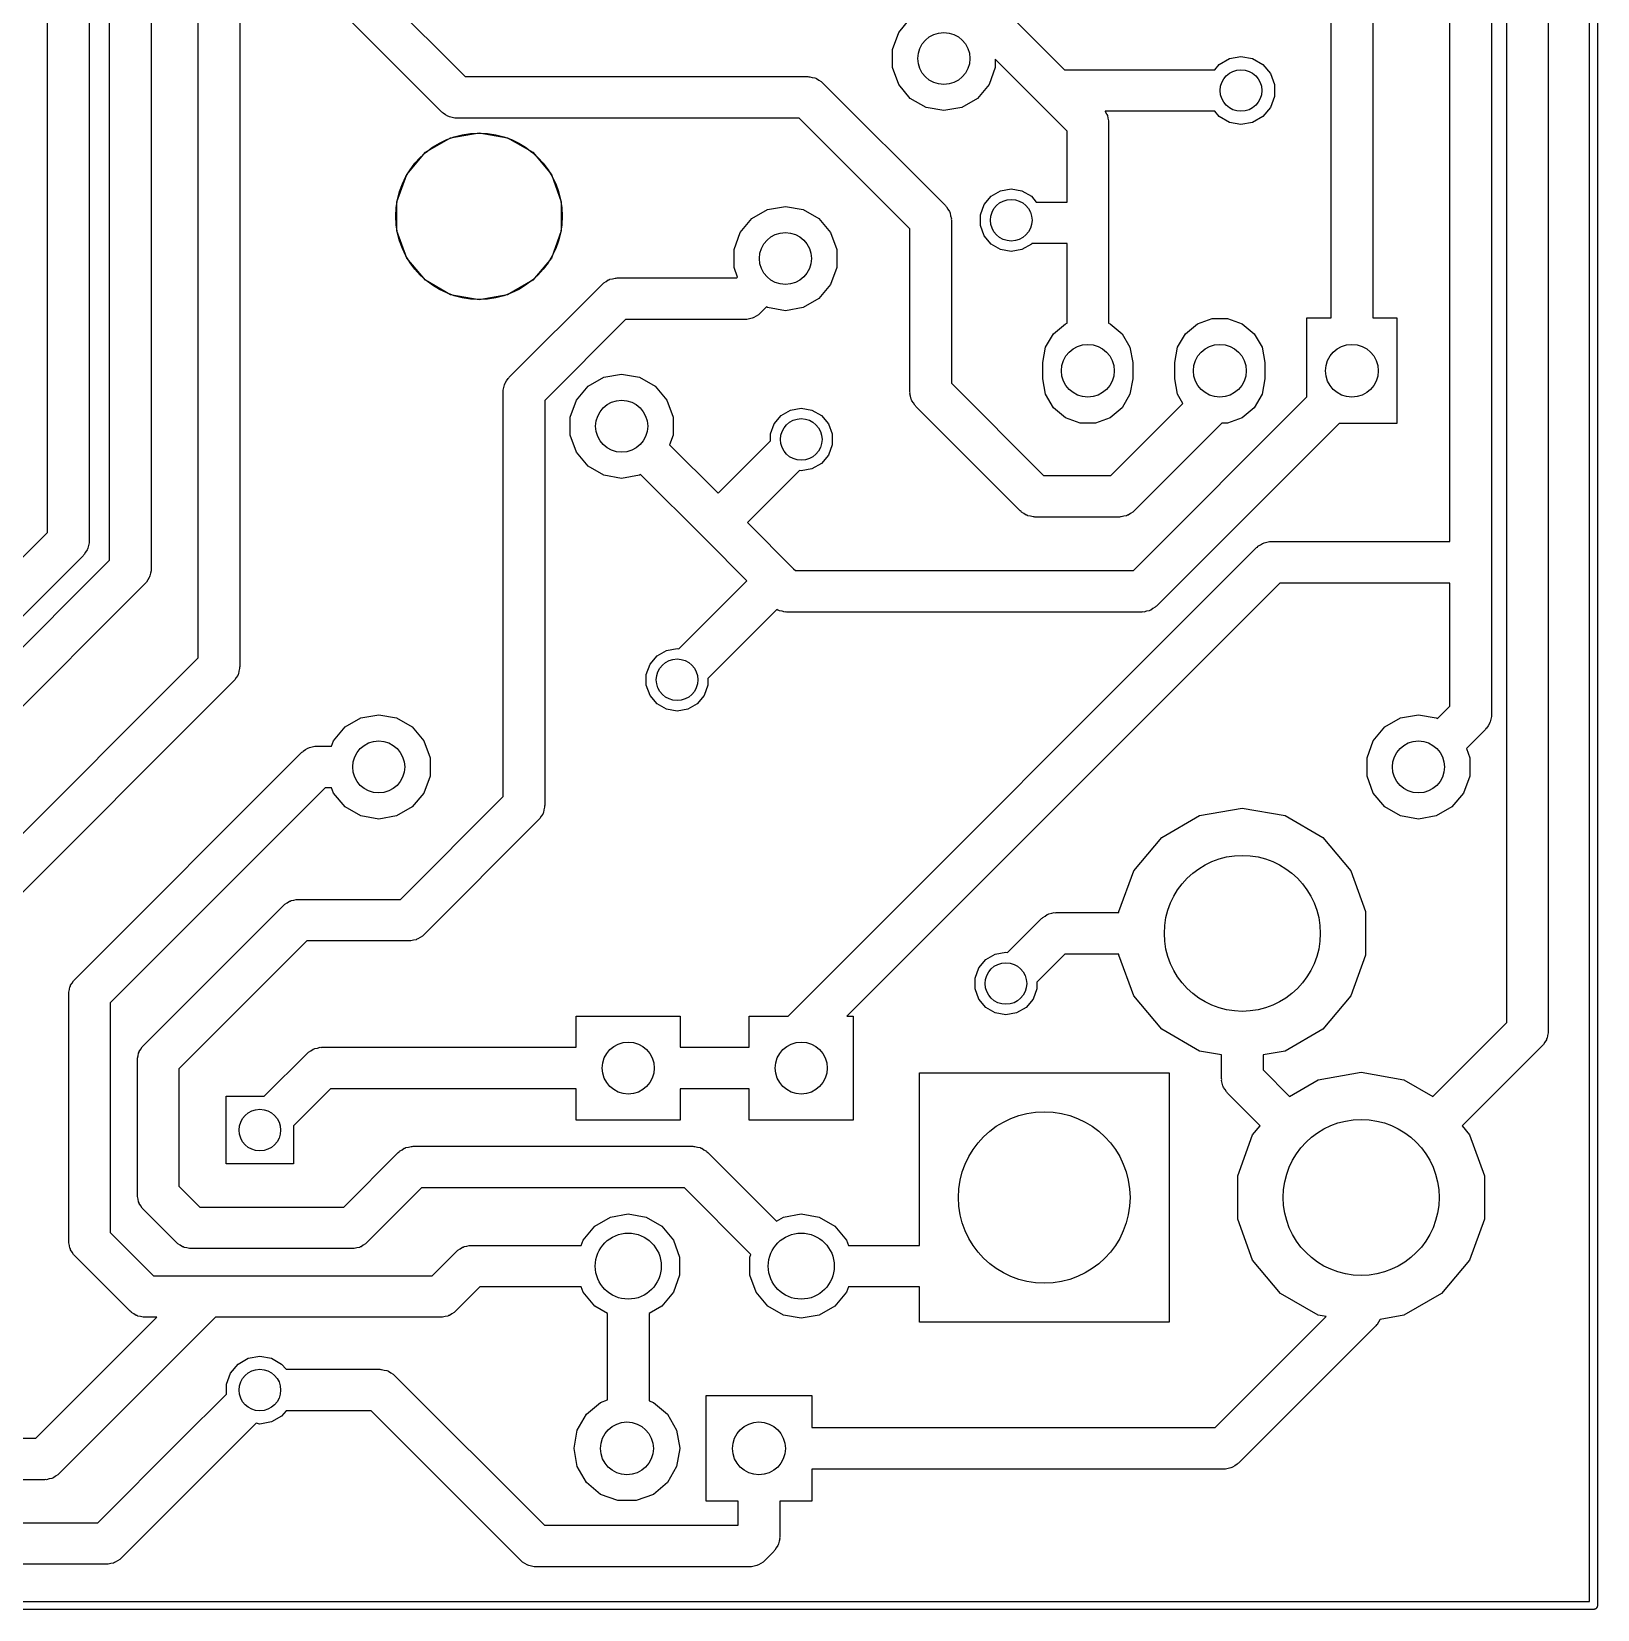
# Model space of a CAD drawing. Extents: x 39.6 to 114.5, y -93.8 to -28.4.
# Drawn here: x 84.38 to 114.5, y -93.8 to -63.45 of the extents above; entities that cross this region are included whole.
import ezdxf

# ---------------------------------------------------------------- set-up
doc = ezdxf.new("R2010")
doc.units = 0
doc.header["$MEASUREMENT"] = 0
doc.layers.add('BLACK', color=7, linetype='CONTINUOUS')

msp = doc.modelspace()

# ---------------------------------------------------------------- linework, layer by layer
at = {"layer": 'Black'}
for p, q in [((114.352, -93.651), (114.352, -28.523)), ((114.502, -28.448), (114.502, -93.726)), ((113.557, -32.7406), (113.557, -82.677)), ((112.757, -82.5113), (112.757, -32.9063)), ((111.665, -73.26), (111.665, -40.9073)), ((112.465, -40.7416), (112.465, -73.66)), ((84.69, -73.0879), (84.69, -42.2402)), ((85.49, -42.4059), (85.49, -73.2536)), ((85.8838, -73.6213), (85.8838, -42.7482)), ((86.6838, -42.9139), (86.6838, -73.787)), ((87.5856, -75.5009), (87.5856, -45.6184)), ((88.3856, -45.7841), (88.3856, -75.6666)), ((109.379, -68.961), (109.379, -61.4813)), ((110.179, -61.3156), (110.179, -68.961)), ((90.189, -61.7849), (92.7233, -64.3192)), ((102.213, -62.1504), (104.25, -64.187)), ((92.2748, -65.002), (89.5062, -62.2334)), ((101.061, -63.4695), (101.285, -63.2026)), ((100.942, -63.797), (101.061, -63.4695)), ((100.942, -64.1454), (100.942, -63.797)), ((103.801, -64.8698), (102.918, -63.987)), ((102.918, -63.987), (102.918, -64.1454)), ((107.226, -64.0872), (107.422, -63.9739)), ((107.422, -63.9739), (107.645, -63.9345)), ((107.645, -63.9345), (107.868, -63.9739)), ((107.868, -63.9739), (108.065, -64.0872)), ((92.7233, -64.3192), (99.314, -64.3192)), ((99.314, -64.3192), (99.3313, -64.3223)), ((99.3313, -64.3223), (99.3489, -64.3207)), ((99.3489, -64.3207), (99.3993, -64.3342)), ((99.3993, -64.3342), (99.4508, -64.3433)), ((101.061, -64.4729), (100.942, -64.1454)), ((102.918, -64.1454), (102.799, -64.4729)), ((104.25, -64.187), (105.435, -64.187)), ((105.435, -64.187), (107.142, -64.187)), ((107.142, -64.187), (107.226, -64.0872)), ((108.065, -64.0872), (108.21, -64.2608)), ((108.21, -64.2608), (108.288, -64.4737)), ((99.4508, -64.3433), (99.466, -64.3521)), ((99.466, -64.3521), (99.483, -64.3567)), ((99.483, -64.3567), (99.5259, -64.3867)), ((99.5259, -64.3867), (99.5711, -64.4128)), ((99.5711, -64.4128), (99.5824, -64.4263)), ((99.5824, -64.4263), (99.5968, -64.4364)), ((99.5968, -64.4364), (101.959, -66.7986)), ((101.285, -64.7398), (101.061, -64.4729)), ((102.799, -64.4729), (102.575, -64.7398)), ((108.288, -64.4737), (108.288, -64.7003)), ((101.587, -64.914), (101.285, -64.7398)), ((101.93, -64.9745), (101.587, -64.914)), ((102.273, -64.914), (101.93, -64.9745)), ((102.575, -64.7398), (102.273, -64.914)), ((104.299, -65.3675), (103.801, -64.8698)), ((108.21, -64.9132), (108.065, -65.0868)), ((108.288, -64.7003), (108.21, -64.9132)), ((92.2892, -65.0121), (92.2748, -65.002)), ((92.3005, -65.0256), (92.2892, -65.0121)), ((92.3457, -65.0517), (92.3005, -65.0256)), ((92.3886, -65.0817), (92.3457, -65.0517)), ((92.4056, -65.0863), (92.3886, -65.0817)), ((92.4208, -65.0951), (92.4056, -65.0863)), ((92.4723, -65.1042), (92.4208, -65.0951)), ((92.5227, -65.1177), (92.4723, -65.1042)), ((92.5403, -65.1161), (92.5227, -65.1177)), ((92.5576, -65.1192), (92.5403, -65.1161)), ((99.1483, -65.1192), (92.5576, -65.1192)), ((101.276, -67.2471), (99.1483, -65.1192)), ((105.435, -64.987), (105.03, -64.987)), ((105.03, -64.987), (105.031, -64.9899)), ((105.031, -64.9899), (105.061, -65.0328)), ((105.061, -65.0328), (105.066, -65.0498)), ((105.066, -65.0498), (105.075, -65.065)), ((105.075, -65.065), (105.084, -65.1165)), ((105.084, -65.1165), (105.097, -65.1669)), ((105.097, -65.1669), (105.096, -65.1845)), ((105.096, -65.1845), (105.099, -65.2018)), ((105.099, -65.2018), (105.099, -67.1322)), ((107.142, -64.987), (105.435, -64.987)), ((107.226, -65.0868), (107.142, -64.987)), ((107.422, -65.2001), (107.226, -65.0868)), ((107.645, -65.2395), (107.422, -65.2001)), ((107.868, -65.2001), (107.645, -65.2395)), ((108.065, -65.0868), (107.868, -65.2001)), ((91.957, -65.7748), (92.4401, -65.4959)), ((92.4401, -65.4959), (92.9894, -65.3991)), ((92.9894, -65.3991), (93.5387, -65.4959)), ((93.5387, -65.4959), (94.0218, -65.7748)), ((104.299, -66.7322), (104.299, -65.3675)), ((91.5985, -66.2021), (91.957, -65.7748)), ((94.0218, -65.7748), (94.3803, -66.2021)), ((91.4077, -66.7263), (91.5985, -66.2021)), ((94.3803, -66.2021), (94.5711, -66.7263)), ((91.4077, -67.2841), (91.4077, -66.7263)), ((94.5711, -66.7263), (94.5711, -67.2841)), ((102.704, -66.7803), (102.838, -66.62)), ((102.838, -66.62), (103.02, -66.5154)), ((103.02, -66.5154), (103.226, -66.4791)), ((103.226, -66.4791), (103.432, -66.5154)), ((103.432, -66.5154), (103.613, -66.62)), ((103.613, -66.62), (103.707, -66.7322)), ((103.707, -66.7322), (104.299, -66.7322)), ((98.0133, -67.3163), (98.2373, -67.0494)), ((98.2373, -67.0494), (98.539, -66.8752)), ((98.539, -66.8752), (98.8822, -66.8147)), ((98.8822, -66.8147), (99.2254, -66.8752)), ((99.2254, -66.8752), (99.5271, -67.0494)), ((99.5271, -67.0494), (99.7511, -67.3163)), ((101.959, -66.7986), (101.969, -66.813)), ((101.969, -66.813), (101.983, -66.8243)), ((101.983, -66.8243), (102.009, -66.8695)), ((102.009, -66.8695), (102.039, -66.9124)), ((102.039, -66.9124), (102.043, -66.9294)), ((102.043, -66.9294), (102.052, -66.9446)), ((102.052, -66.9446), (102.061, -66.9961)), ((102.061, -66.9961), (102.075, -67.0465)), ((102.075, -67.0465), (102.073, -67.0641)), ((102.073, -67.0641), (102.076, -67.0814)), ((102.632, -66.9768), (102.704, -66.7803)), ((102.632, -67.186), (102.632, -66.9768)), ((91.5985, -67.8083), (91.4077, -67.2841)), ((94.5711, -67.2841), (94.3803, -67.8083)), ((97.8941, -67.6438), (98.0133, -67.3163)), ((99.7511, -67.3163), (99.8703, -67.6438)), ((101.276, -70.3834), (101.276, -67.2471)), ((102.076, -67.0814), (102.076, -70.2177)), ((102.704, -67.3825), (102.632, -67.186)), ((105.099, -67.1322), (105.099, -69.0612)), ((97.8941, -67.9922), (97.8941, -67.6438)), ((99.8703, -67.6438), (99.8703, -67.9922)), ((102.838, -67.5428), (102.704, -67.3825)), ((103.02, -67.6474), (102.838, -67.5428)), ((103.226, -67.6837), (103.02, -67.6474)), ((103.432, -67.6474), (103.226, -67.6837)), ((103.613, -67.5428), (103.432, -67.6474)), ((103.622, -67.5322), (103.613, -67.5428)), ((104.299, -67.5322), (103.622, -67.5322)), ((104.299, -69.0612), (104.299, -67.5322)), ((91.957, -68.2356), (91.5985, -67.8083)), ((94.3803, -67.8083), (94.0218, -68.2356)), ((92.4401, -68.5145), (91.957, -68.2356)), ((94.0218, -68.2356), (93.5387, -68.5145)), ((95.3866, -68.2863), (95.4318, -68.2602)), ((95.4318, -68.2602), (95.4747, -68.2302)), ((95.4747, -68.2302), (95.4917, -68.2256)), ((95.4917, -68.2256), (95.5069, -68.2168)), ((95.5069, -68.2168), (95.5584, -68.2077)), ((95.5584, -68.2077), (95.6088, -68.1942)), ((95.6088, -68.1942), (95.6264, -68.1958)), ((95.6264, -68.1958), (95.6437, -68.1927)), ((95.6437, -68.1927), (97.9418, -68.1927)), ((97.9604, -68.1742), (97.8941, -67.9922)), ((97.9418, -68.1927), (97.9604, -68.1742)), ((99.8703, -67.9922), (99.7511, -68.3197)), ((92.9894, -68.6113), (92.4401, -68.5145)), ((93.5387, -68.5145), (92.9894, -68.6113)), ((93.5702, -70.1006), (95.3609, -68.3099)), ((95.3609, -68.3099), (95.3753, -68.2998)), ((95.3753, -68.2998), (95.3866, -68.2863)), ((99.7511, -68.3197), (99.5271, -68.5866)), ((98.3759, -68.8856), (98.3646, -68.8991)), ((98.3903, -68.8755), (98.3759, -68.8856)), ((98.5175, -68.7484), (98.3903, -68.8755)), ((98.539, -68.7608), (98.5175, -68.7484)), ((98.8822, -68.8213), (98.539, -68.7608)), ((99.2254, -68.7608), (98.8822, -68.8213)), ((99.5271, -68.5866), (99.2254, -68.7608)), ((95.8094, -68.9927), (94.253, -70.5491)), ((98.1075, -68.9927), (95.8094, -68.9927)), ((98.1248, -68.9896), (98.1075, -68.9927)), ((98.1424, -68.9912), (98.1248, -68.9896)), ((98.1928, -68.9777), (98.1424, -68.9912)), ((98.2443, -68.9686), (98.1928, -68.9777)), ((98.2595, -68.9598), (98.2443, -68.9686)), ((98.2765, -68.9552), (98.2595, -68.9598)), ((98.3194, -68.9252), (98.2765, -68.9552)), ((98.3646, -68.8991), (98.3194, -68.9252)), ((104.037, -69.2656), (104.267, -69.0728)), ((104.267, -69.0728), (104.299, -69.0612)), ((105.099, -69.0612), (105.131, -69.0728)), ((105.131, -69.0728), (105.36, -69.2656)), ((106.577, -69.2656), (106.807, -69.0728)), ((106.807, -69.0728), (107.089, -68.9702)), ((107.089, -68.9702), (107.389, -68.9702)), ((107.389, -68.9702), (107.671, -69.0728)), ((107.671, -69.0728), (107.9, -69.2656)), ((108.915, -70.4781), (108.915, -68.961)), ((108.915, -68.961), (109.379, -68.961)), ((110.179, -68.961), (110.642, -68.961)), ((110.642, -68.961), (110.642, -70.993)), ((103.887, -69.5254), (104.037, -69.2656)), ((105.36, -69.2656), (105.51, -69.5254)), ((106.427, -69.5254), (106.577, -69.2656)), ((107.9, -69.2656), (108.05, -69.5254)), ((103.835, -69.8207), (103.887, -69.5254)), ((105.51, -69.5254), (105.562, -69.8207)), ((106.375, -69.8207), (106.427, -69.5254)), ((108.05, -69.5254), (108.102, -69.8207)), ((93.5601, -70.115), (93.5702, -70.1006)), ((95.0877, -70.2752), (95.3894, -70.101)), ((95.3894, -70.101), (95.7326, -70.0405)), ((95.7326, -70.0405), (96.0758, -70.101)), ((96.0758, -70.101), (96.3775, -70.2752)), ((103.835, -70.1333), (103.835, -69.8207)), ((105.562, -69.8207), (105.562, -70.1333)), ((106.375, -70.1333), (106.375, -69.8207)), ((108.102, -69.8207), (108.102, -70.1333)), ((93.453, -70.3834), (93.4561, -70.3661)), ((93.453, -71.1454), (93.453, -70.3834)), ((93.4545, -70.3485), (93.468, -70.2981)), ((93.4561, -70.3661), (93.4545, -70.3485)), ((93.468, -70.2981), (93.4771, -70.2466)), ((93.4771, -70.2466), (93.4859, -70.2314)), ((93.4859, -70.2314), (93.4905, -70.2144)), ((93.4905, -70.2144), (93.5205, -70.1715)), ((93.5205, -70.1715), (93.5466, -70.1263)), ((93.5466, -70.1263), (93.5601, -70.115)), ((94.8637, -70.5421), (95.0877, -70.2752)), ((96.3775, -70.2752), (96.6015, -70.5421)), ((101.279, -70.4007), (101.276, -70.3834)), ((101.278, -70.4183), (101.279, -70.4007)), ((102.076, -70.2177), (103.848, -71.99)), ((103.887, -70.4286), (103.835, -70.1333)), ((105.562, -70.1333), (105.51, -70.4286)), ((106.427, -70.4286), (106.375, -70.1333)), ((108.102, -70.1333), (108.05, -70.4286)), ((94.253, -70.5491), (94.253, -71.1454)), ((94.7445, -70.8696), (94.8637, -70.5421)), ((96.6015, -70.5421), (96.7207, -70.8696)), ((98.981, -70.7318), (99.187, -70.6955)), ((99.187, -70.6955), (99.393, -70.7318)), ((101.291, -70.4687), (101.278, -70.4183)), ((101.3, -70.5202), (101.291, -70.4687)), ((101.309, -70.5354), (101.3, -70.5202)), ((101.314, -70.5524), (101.309, -70.5354)), ((101.344, -70.5953), (101.314, -70.5524)), ((101.37, -70.6405), (101.344, -70.5953)), ((101.383, -70.6518), (101.37, -70.6405)), ((101.393, -70.6662), (101.383, -70.6518)), ((103.4, -72.6728), (101.393, -70.6662)), ((104.037, -70.6884), (103.887, -70.4286)), ((104.267, -70.8812), (104.037, -70.6884)), ((105.36, -70.6884), (105.131, -70.8812)), ((105.143, -71.99), (106.529, -70.6041)), ((105.51, -70.4286), (105.36, -70.6884)), ((105.575, -73.8188), (108.915, -70.4781)), ((106.529, -70.6041), (106.427, -70.4286)), ((107.9, -70.6884), (107.671, -70.8812)), ((108.05, -70.4286), (107.9, -70.6884)), ((94.7445, -71.218), (94.7445, -70.8696)), ((96.7207, -70.8696), (96.7207, -71.218)), ((98.5939, -71.1932), (98.6654, -70.9967)), ((98.6654, -70.9967), (98.7999, -70.8364)), ((98.7999, -70.8364), (98.981, -70.7318)), ((99.393, -70.7318), (99.5741, -70.8364)), ((99.5741, -70.8364), (99.7086, -70.9967)), ((99.7086, -70.9967), (99.7801, -71.1932)), ((104.549, -70.9838), (104.267, -70.8812)), ((104.849, -70.9838), (104.549, -70.9838)), ((105.131, -70.8812), (104.849, -70.9838)), ((107.28, -70.9838), (105.591, -72.6728)), ((109.532, -70.993), (106.023, -74.5016)), ((107.389, -70.9838), (107.28, -70.9838)), ((107.671, -70.8812), (107.389, -70.9838)), ((110.642, -70.993), (109.532, -70.993)), ((93.453, -78.1679), (93.453, -71.1454)), ((94.253, -71.1454), (94.253, -78.3336)), ((94.8637, -71.5455), (94.7445, -71.218)), ((96.7207, -71.218), (96.6544, -71.4)), ((98.5939, -71.3253), (98.5939, -71.1932)), ((99.7801, -71.1932), (99.7801, -71.4024)), ((95.0877, -71.8124), (94.8637, -71.5455)), ((96.6544, -71.4), (97.5868, -72.3323)), ((97.5868, -72.3323), (98.5939, -71.3253)), ((99.7086, -71.5989), (99.5741, -71.7592)), ((99.7801, -71.4024), (99.7086, -71.5989)), ((95.3894, -71.9866), (95.0877, -71.8124)), ((99.1559, -71.8946), (98.1525, -72.898)), ((99.187, -71.9001), (99.1559, -71.8946)), ((99.393, -71.8638), (99.187, -71.9001)), ((99.5741, -71.7592), (99.393, -71.8638)), ((95.7326, -72.0471), (95.3894, -71.9866)), ((96.0758, -71.9866), (95.7326, -72.0471)), ((96.0973, -71.9742), (96.0758, -71.9866)), ((97.3421, -73.2189), (96.0973, -71.9742)), ((103.848, -71.99), (105.143, -71.99)), ((103.414, -72.6829), (103.4, -72.6728)), ((103.426, -72.6964), (103.414, -72.6829)), ((103.471, -72.7225), (103.426, -72.6964)), ((103.514, -72.7525), (103.471, -72.7225)), ((103.531, -72.7571), (103.514, -72.7525)), ((103.546, -72.7659), (103.531, -72.7571)), ((103.597, -72.775), (103.546, -72.7659)), ((103.648, -72.7885), (103.597, -72.775)), ((103.665, -72.7869), (103.648, -72.7885)), ((103.683, -72.79), (103.665, -72.7869)), ((105.308, -72.79), (103.683, -72.79)), ((105.326, -72.7869), (105.308, -72.79)), ((105.343, -72.7885), (105.326, -72.7869)), ((105.394, -72.775), (105.343, -72.7885)), ((105.445, -72.7659), (105.394, -72.775)), ((105.46, -72.7571), (105.445, -72.7659)), ((105.477, -72.7525), (105.46, -72.7571)), ((105.52, -72.7225), (105.477, -72.7525)), ((105.566, -72.6964), (105.52, -72.7225)), ((105.577, -72.6829), (105.566, -72.6964)), ((105.591, -72.6728), (105.577, -72.6829)), ((77.6853, -80.0926), (84.69, -73.0879)), ((98.1525, -72.898), (99.038, -73.7836)), ((85.4525, -73.4226), (85.4225, -73.4655)), ((85.4571, -73.4056), (85.4525, -73.4226)), ((85.4659, -73.3904), (85.4571, -73.4056)), ((85.475, -73.3389), (85.4659, -73.3904)), ((85.4885, -73.2885), (85.475, -73.3389)), ((85.49, -73.2536), (85.4869, -73.2709)), ((85.4869, -73.2709), (85.4885, -73.2885)), ((98.1387, -74.0156), (97.3421, -73.2189)), ((97.3421, -73.2189), (97.3421, -73.2189)), ((98.935, -82.3887), (107.947, -73.3772)), ((107.947, -73.3772), (107.961, -73.3671)), ((107.961, -73.3671), (107.972, -73.3536)), ((107.972, -73.3536), (108.018, -73.3275)), ((108.018, -73.3275), (108.06, -73.2975)), ((108.06, -73.2975), (108.077, -73.2929)), ((108.077, -73.2929), (108.093, -73.2841)), ((108.093, -73.2841), (108.144, -73.275)), ((108.144, -73.275), (108.195, -73.2615)), ((108.195, -73.2615), (108.212, -73.2631)), ((108.212, -73.2631), (108.229, -73.26)), ((108.229, -73.26), (111.665, -73.26)), ((85.3728, -73.5364), (78.1338, -80.7754)), ((78.1679, -81.3372), (85.8838, -73.6213)), ((85.3829, -73.522), (85.3728, -73.5364)), ((85.3964, -73.5107), (85.3829, -73.522)), ((85.4225, -73.4655), (85.3964, -73.5107)), ((112.465, -73.66), (112.465, -76.5912)), ((86.5902, -74.0441), (86.5767, -74.0554)), ((86.6163, -73.9989), (86.5902, -74.0441)), ((86.6463, -73.956), (86.6163, -73.9989)), ((86.6509, -73.939), (86.6463, -73.956)), ((86.6597, -73.9238), (86.6509, -73.939)), ((86.6688, -73.8723), (86.6597, -73.9238)), ((86.6823, -73.8219), (86.6688, -73.8723)), ((86.6838, -73.787), (86.6807, -73.8043)), ((86.6807, -73.8043), (86.6823, -73.8219)), ((96.8305, -75.3238), (98.1387, -74.0156)), ((99.038, -73.7836), (99.038, -73.7836)), ((99.038, -73.7836), (99.0733, -73.8188)), ((99.0733, -73.8188), (105.575, -73.8188)), ((86.5666, -74.0698), (78.6164, -82.02)), ((86.5767, -74.0554), (86.5666, -74.0698)), ((108.395, -74.06), (100.066, -82.3887)), ((111.665, -74.06), (108.395, -74.06)), ((111.665, -76.4255), (111.665, -74.06)), ((98.7184, -74.5672), (97.3925, -75.8931)), ((98.7386, -74.5813), (98.7184, -74.5672)), ((98.7556, -74.5859), (98.7386, -74.5813)), ((98.7708, -74.5947), (98.7556, -74.5859)), ((98.8223, -74.6038), (98.7708, -74.5947)), ((98.8727, -74.6173), (98.8223, -74.6038)), ((98.8903, -74.6157), (98.8727, -74.6173)), ((98.9076, -74.6188), (98.8903, -74.6157)), ((105.74, -74.6188), (98.9076, -74.6188)), ((105.758, -74.6157), (105.74, -74.6188)), ((105.775, -74.6173), (105.758, -74.6157)), ((105.826, -74.6038), (105.775, -74.6173)), ((105.877, -74.5947), (105.826, -74.6038)), ((105.892, -74.5859), (105.877, -74.5947)), ((105.909, -74.5813), (105.892, -74.5859)), ((105.952, -74.5513), (105.909, -74.5813)), ((105.997, -74.5252), (105.952, -74.5513)), ((106.009, -74.5117), (105.997, -74.5252)), ((106.023, -74.5016), (106.009, -74.5117)), ((82.9022, -80.1844), (87.5856, -75.5009)), ((96.2778, -75.6195), (96.4123, -75.4592)), ((96.4123, -75.4592), (96.5934, -75.3546)), ((96.5934, -75.3546), (96.7994, -75.3183)), ((96.7994, -75.3183), (96.8305, -75.3238)), ((88.3481, -75.8356), (88.3182, -75.8785)), ((88.3527, -75.8186), (88.3481, -75.8356)), ((88.3615, -75.8034), (88.3527, -75.8186)), ((88.3706, -75.7519), (88.3615, -75.8034)), ((88.3841, -75.7015), (88.3706, -75.7519)), ((88.3856, -75.6666), (88.3825, -75.6839)), ((88.3825, -75.6839), (88.3841, -75.7015)), ((96.2063, -75.816), (96.2778, -75.6195)), ((96.2063, -76.0252), (96.2063, -75.816)), ((88.2684, -75.9494), (83.585, -80.6329)), ((88.2785, -75.935), (88.2684, -75.9494)), ((88.292, -75.9237), (88.2785, -75.935)), ((88.3182, -75.8785), (88.292, -75.9237)), ((96.2778, -76.2217), (96.2063, -76.0252)), ((97.3925, -76.0252), (97.321, -76.2217)), ((97.3925, -75.8931), (97.3925, -76.0252)), ((96.4123, -76.382), (96.2778, -76.2217)), ((96.5934, -76.4866), (96.4123, -76.382)), ((97.1865, -76.382), (97.0054, -76.4866)), ((97.321, -76.2217), (97.1865, -76.382)), ((111.424, -76.6666), (111.665, -76.4255)), ((90.4141, -76.8284), (90.7158, -76.6542)), ((90.7158, -76.6542), (91.059, -76.5937)), ((91.059, -76.5937), (91.4022, -76.6542)), ((91.4022, -76.6542), (91.7039, -76.8284)), ((96.7994, -76.5229), (96.5934, -76.4866)), ((97.0054, -76.4866), (96.7994, -76.5229)), ((110.414, -76.8284), (110.716, -76.6542)), ((110.716, -76.6542), (111.059, -76.5937)), ((111.059, -76.5937), (111.402, -76.6542)), ((111.402, -76.6542), (111.424, -76.6666)), ((112.427, -76.7602), (112.397, -76.8031)), ((112.432, -76.7432), (112.427, -76.7602)), ((112.441, -76.728), (112.432, -76.7432)), ((112.45, -76.6765), (112.441, -76.728)), ((112.463, -76.6261), (112.45, -76.6765)), ((112.465, -76.5912), (112.462, -76.6085)), ((112.462, -76.6085), (112.463, -76.6261)), ((90.1901, -77.0953), (90.4141, -76.8284)), ((91.7039, -76.8284), (91.9279, -77.0953)), ((110.19, -77.0953), (110.414, -76.8284)), ((112.348, -76.874), (111.981, -77.2408)), ((112.358, -76.8596), (112.348, -76.874)), ((112.371, -76.8483), (112.358, -76.8596)), ((112.397, -76.8031), (112.371, -76.8483)), ((85.2136, -81.683), (89.5824, -77.3142)), ((89.5824, -77.3142), (89.5968, -77.3041)), ((89.5968, -77.3041), (89.6081, -77.2906)), ((89.6081, -77.2906), (89.6533, -77.2645)), ((89.6533, -77.2645), (89.6962, -77.2345)), ((89.6962, -77.2345), (89.7132, -77.2299)), ((89.7132, -77.2299), (89.7284, -77.2211)), ((89.7284, -77.2211), (89.7799, -77.212)), ((89.7799, -77.212), (89.8303, -77.1985)), ((89.8303, -77.1985), (89.8479, -77.2001)), ((89.8479, -77.2001), (89.8652, -77.197)), ((89.8652, -77.197), (90.1531, -77.197)), ((90.1531, -77.197), (90.1901, -77.0953)), ((91.9279, -77.0953), (92.0471, -77.4228)), ((110.071, -77.4228), (110.19, -77.0953)), ((111.981, -77.2408), (112.047, -77.4228)), ((92.0471, -77.4228), (92.0471, -77.7712)), ((110.071, -77.7712), (110.071, -77.4228)), ((112.047, -77.4228), (112.047, -77.7712)), ((92.0471, -77.7712), (91.9279, -78.0987)), ((110.19, -78.0987), (110.071, -77.7712)), ((112.047, -77.7712), (111.928, -78.0987)), ((90.0309, -77.997), (85.8964, -82.1315)), ((90.1531, -77.997), (90.0309, -77.997)), ((90.1901, -78.0987), (90.1531, -77.997)), ((90.4141, -78.3656), (90.1901, -78.0987)), ((91.4775, -80.1434), (93.453, -78.1679)), ((91.9279, -78.0987), (91.7039, -78.3656)), ((110.414, -78.3656), (110.19, -78.0987)), ((111.928, -78.0987), (111.704, -78.3656)), ((90.7158, -78.5398), (90.4141, -78.3656)), ((91.059, -78.6003), (90.7158, -78.5398)), ((91.4022, -78.5398), (91.059, -78.6003)), ((91.7039, -78.3656), (91.4022, -78.5398)), ((94.1594, -78.5907), (94.1459, -78.602)), ((94.1855, -78.5455), (94.1594, -78.5907)), ((94.2155, -78.5026), (94.1855, -78.5455)), ((94.2201, -78.4856), (94.2155, -78.5026)), ((94.2289, -78.4704), (94.2201, -78.4856)), ((94.238, -78.4189), (94.2289, -78.4704)), ((94.2515, -78.3685), (94.238, -78.4189)), ((94.253, -78.3336), (94.2499, -78.3509)), ((94.2499, -78.3509), (94.2515, -78.3685)), ((106.122, -78.9516), (106.847, -78.5332)), ((106.847, -78.5332), (107.671, -78.3879)), ((107.671, -78.3879), (108.495, -78.5332)), ((108.495, -78.5332), (109.219, -78.9516)), ((110.716, -78.5398), (110.414, -78.3656)), ((111.059, -78.6003), (110.716, -78.5398)), ((111.402, -78.5398), (111.059, -78.6003)), ((111.704, -78.3656), (111.402, -78.5398)), ((94.1358, -78.6164), (91.926, -80.8262)), ((94.1459, -78.602), (94.1358, -78.6164)), ((105.584, -79.5927), (106.122, -78.9516)), ((109.219, -78.9516), (109.757, -79.5927)), ((105.298, -80.379), (105.584, -79.5927)), ((109.757, -79.5927), (110.043, -80.379)), ((86.5344, -82.953), (89.2268, -80.2606)), ((89.2268, -80.2606), (89.2412, -80.2505)), ((89.2412, -80.2505), (89.2525, -80.237)), ((89.2525, -80.237), (89.2977, -80.2108)), ((89.2977, -80.2108), (89.3406, -80.1809)), ((89.3406, -80.1809), (89.3576, -80.1763)), ((89.3576, -80.1763), (89.3728, -80.1675)), ((89.3728, -80.1675), (89.4243, -80.1584)), ((89.4243, -80.1584), (89.4747, -80.1449)), ((89.4747, -80.1449), (89.4923, -80.1465)), ((89.4923, -80.1465), (89.5096, -80.1434)), ((89.5096, -80.1434), (91.4775, -80.1434)), ((103.937, -80.4303), (103.952, -80.4215)), ((103.952, -80.4215), (104.004, -80.4124)), ((104.004, -80.4124), (104.054, -80.3989)), ((104.054, -80.3989), (104.072, -80.4005)), ((104.072, -80.4005), (104.089, -80.3974)), ((104.089, -80.3974), (105.298, -80.3974)), ((105.298, -80.3974), (105.298, -80.379)), ((110.043, -80.379), (110.043, -81.2158)), ((103.155, -81.1658), (103.806, -80.5146)), ((103.806, -80.5146), (103.821, -80.5045)), ((103.821, -80.5045), (103.832, -80.491)), ((103.832, -80.491), (103.877, -80.4649)), ((103.877, -80.4649), (103.92, -80.4349)), ((103.92, -80.4349), (103.937, -80.4303)), ((89.6753, -80.9434), (87.2172, -83.4015)), ((91.6432, -80.9434), (89.6753, -80.9434)), ((91.6605, -80.9403), (91.6432, -80.9434)), ((91.6781, -80.9419), (91.6605, -80.9403)), ((91.7285, -80.9284), (91.6781, -80.9419)), ((91.78, -80.9193), (91.7285, -80.9284)), ((91.7952, -80.9105), (91.78, -80.9193)), ((91.8122, -80.9059), (91.7952, -80.9105)), ((91.8551, -80.8759), (91.8122, -80.9059)), ((91.9003, -80.8498), (91.8551, -80.8759)), ((91.9116, -80.8363), (91.9003, -80.8498)), ((91.926, -80.8262), (91.9116, -80.8363)), ((102.602, -81.4615), (102.737, -81.3012)), ((102.737, -81.3012), (102.918, -81.1966)), ((102.918, -81.1966), (103.124, -81.1603)), ((103.124, -81.1603), (103.155, -81.1658)), ((104.255, -81.1974), (103.717, -81.7351)), ((105.298, -81.1974), (104.255, -81.1974)), ((105.298, -81.2158), (105.298, -81.1974)), ((105.584, -82.0021), (105.298, -81.2158)), ((110.043, -81.2158), (109.757, -82.0021)), ((102.531, -81.658), (102.602, -81.4615)), ((85.0979, -81.9309), (85.1114, -81.8805)), ((85.0995, -81.9485), (85.0979, -81.9309)), ((85.1114, -81.8805), (85.1205, -81.829)), ((85.1205, -81.829), (85.1293, -81.8138)), ((85.1293, -81.8138), (85.1339, -81.7968)), ((85.1339, -81.7968), (85.1639, -81.7539)), ((85.1639, -81.7539), (85.19, -81.7087)), ((85.19, -81.7087), (85.2035, -81.6974)), ((85.2035, -81.6974), (85.2136, -81.683)), ((102.531, -81.8672), (102.531, -81.658)), ((102.602, -82.0637), (102.531, -81.8672)), ((103.717, -81.8672), (103.646, -82.0637)), ((103.717, -81.7351), (103.717, -81.8672)), ((85.0964, -81.9658), (85.0995, -81.9485)), ((85.0964, -86.7156), (85.0964, -81.9658)), ((85.8964, -82.1315), (85.8964, -86.5499)), ((102.737, -82.224), (102.602, -82.0637)), ((102.918, -82.3286), (102.737, -82.224)), ((103.511, -82.224), (103.33, -82.3286)), ((103.646, -82.0637), (103.511, -82.224)), ((106.122, -82.6432), (105.584, -82.0021)), ((109.757, -82.0021), (109.219, -82.6432)), ((94.8601, -82.9882), (94.8601, -82.3887)), ((94.8601, -82.3887), (96.8591, -82.3887)), ((96.8591, -82.3887), (96.8591, -82.9882)), ((98.1875, -82.9882), (98.1875, -82.3887)), ((98.1875, -82.3887), (98.935, -82.3887)), ((100.066, -82.3887), (100.186, -82.3887)), ((100.186, -82.3887), (100.186, -84.3877)), ((103.124, -82.3649), (102.918, -82.3286)), ((103.33, -82.3286), (103.124, -82.3649)), ((111.335, -83.9333), (112.757, -82.5113)), ((106.847, -83.0616), (106.122, -82.6432)), ((109.219, -82.6432), (108.495, -83.0616)), ((113.52, -82.846), (113.49, -82.8889)), ((113.524, -82.829), (113.52, -82.846)), ((113.533, -82.8138), (113.524, -82.829)), ((113.542, -82.7623), (113.533, -82.8138)), ((113.555, -82.7119), (113.542, -82.7623)), ((113.557, -82.677), (113.554, -82.6943)), ((113.554, -82.6943), (113.555, -82.7119)), ((86.4187, -83.2009), (86.4322, -83.1505)), ((86.4322, -83.1505), (86.4413, -83.099)), ((86.4413, -83.099), (86.4501, -83.0838)), ((86.4501, -83.0838), (86.4547, -83.0668)), ((86.4547, -83.0668), (86.4847, -83.0239)), ((86.4847, -83.0239), (86.5108, -82.9787)), ((86.5108, -82.9787), (86.5243, -82.9674)), ((86.5243, -82.9674), (86.5344, -82.953)), ((88.8573, -83.932), (89.684, -83.1054)), ((89.684, -83.1054), (89.6984, -83.0953)), ((89.6984, -83.0953), (89.7097, -83.0818)), ((89.7097, -83.0818), (89.7549, -83.0557)), ((89.7549, -83.0557), (89.7978, -83.0257)), ((89.7978, -83.0257), (89.8148, -83.0211)), ((89.8148, -83.0211), (89.83, -83.0123)), ((89.83, -83.0123), (89.8815, -83.0032)), ((89.8815, -83.0032), (89.9319, -82.9897)), ((89.9319, -82.9897), (89.9495, -82.9913)), ((89.9495, -82.9913), (89.9668, -82.9882)), ((89.9668, -82.9882), (94.8601, -82.9882)), ((96.8591, -82.9882), (98.1875, -82.9882)), ((107.271, -83.1363), (106.847, -83.0616)), ((107.271, -83.5914), (107.271, -83.1363)), ((108.495, -83.0616), (108.071, -83.1363)), ((108.071, -83.1363), (108.071, -83.4257)), ((113.44, -82.9598), (111.899, -84.5007)), ((113.45, -82.9454), (113.44, -82.9598)), ((113.463, -82.9341), (113.45, -82.9454)), ((113.49, -82.8889), (113.463, -82.9341)), ((86.4172, -83.2358), (86.4203, -83.2185)), ((86.4172, -85.8266), (86.4172, -83.2358)), ((86.4203, -83.2185), (86.4187, -83.2009)), ((87.2172, -83.4015), (87.2172, -85.6609)), ((108.071, -83.4257), (108.578, -83.9333)), ((101.46, -86.7982), (101.46, -83.4771)), ((101.46, -83.4771), (106.261, -83.4771)), ((106.261, -83.4771), (106.261, -88.2777)), ((107.274, -83.6087), (107.271, -83.5914)), ((107.272, -83.6263), (107.274, -83.6087)), ((107.286, -83.6767), (107.272, -83.6263)), ((107.295, -83.7282), (107.286, -83.6767)), ((107.304, -83.7434), (107.295, -83.7282)), ((107.308, -83.7604), (107.304, -83.7434)), ((107.338, -83.8033), (107.308, -83.7604)), ((108.578, -83.9333), (109.133, -83.6132)), ((109.133, -83.6132), (109.957, -83.4679)), ((109.957, -83.4679), (110.781, -83.6132)), ((110.781, -83.6132), (111.335, -83.9333)), ((88.123, -85.232), (88.123, -83.932)), ((88.123, -83.932), (88.8573, -83.932)), ((90.1325, -83.7882), (89.423, -84.4977)), ((94.8601, -83.7882), (90.1325, -83.7882)), ((94.8601, -84.3877), (94.8601, -83.7882)), ((98.1875, -83.7882), (96.8591, -83.7882)), ((96.8591, -83.7882), (96.8591, -84.3877)), ((98.1875, -84.3877), (98.1875, -83.7882)), ((107.364, -83.8485), (107.338, -83.8033)), ((107.378, -83.8598), (107.364, -83.8485)), ((107.388, -83.8742), (107.378, -83.8598)), ((108.014, -84.5007), (107.388, -83.8742)), ((89.423, -84.4977), (89.423, -85.232)), ((96.8591, -84.3877), (94.8601, -84.3877)), ((100.186, -84.3877), (98.1875, -84.3877)), ((107.87, -84.6727), (108.014, -84.5007)), ((111.899, -84.5007), (112.043, -84.6727)), ((91.4623, -84.9868), (91.5075, -84.9607)), ((91.5075, -84.9607), (91.5504, -84.9307)), ((91.5504, -84.9307), (91.5674, -84.9261)), ((91.5674, -84.9261), (91.5826, -84.9173)), ((91.5826, -84.9173), (91.6341, -84.9082)), ((91.6341, -84.9082), (91.6845, -84.8947)), ((91.6845, -84.8947), (91.7021, -84.8963)), ((91.7021, -84.8963), (91.7194, -84.8932)), ((91.7194, -84.8932), (97.1042, -84.8932)), ((97.1042, -84.8932), (97.1215, -84.8963)), ((97.1215, -84.8963), (97.1391, -84.8947)), ((97.1391, -84.8947), (97.1895, -84.9082)), ((97.1895, -84.9082), (97.241, -84.9173)), ((97.241, -84.9173), (97.2562, -84.9261)), ((97.2562, -84.9261), (97.2732, -84.9307)), ((97.2732, -84.9307), (97.3161, -84.9607)), ((97.3161, -84.9607), (97.3613, -84.9868)), ((107.584, -85.459), (107.87, -84.6727)), ((112.043, -84.6727), (112.329, -85.459)), ((89.423, -85.232), (88.123, -85.232)), ((90.3853, -86.0616), (91.4366, -85.0104)), ((91.4366, -85.0104), (91.451, -85.0003)), ((91.451, -85.0003), (91.4623, -84.9868)), ((97.3613, -84.9868), (97.3726, -85.0003)), ((97.3726, -85.0003), (97.387, -85.0104)), ((97.387, -85.0104), (98.7096, -86.3329)), ((107.584, -86.2958), (107.584, -85.459)), ((112.329, -85.459), (112.329, -86.2958)), ((86.4203, -85.8439), (86.4172, -85.8266)), ((86.4187, -85.8615), (86.4203, -85.8439)), ((86.4322, -85.9119), (86.4187, -85.8615)), ((87.2172, -85.6609), (87.6179, -86.0616)), ((91.8851, -85.6932), (90.8338, -86.7444)), ((96.9385, -85.6932), (91.8851, -85.6932)), ((98.2177, -86.9724), (96.9385, -85.6932)), ((86.4413, -85.9634), (86.4322, -85.9119)), ((86.4501, -85.9786), (86.4413, -85.9634)), ((86.4547, -85.9956), (86.4501, -85.9786)), ((86.4847, -86.0385), (86.4547, -85.9956)), ((86.5108, -86.0837), (86.4847, -86.0385)), ((86.5243, -86.095), (86.5108, -86.0837)), ((86.5344, -86.1094), (86.5243, -86.095)), ((87.1694, -86.7444), (86.5344, -86.1094)), ((87.6179, -86.0616), (90.3853, -86.0616)), ((94.9907, -86.6965), (95.2147, -86.4296)), ((95.2147, -86.4296), (95.5164, -86.2554)), ((95.5164, -86.2554), (95.8596, -86.1949)), ((95.8596, -86.1949), (96.2028, -86.2554)), ((96.2028, -86.2554), (96.5045, -86.4296)), ((96.5045, -86.4296), (96.7285, -86.6965)), ((98.7096, -86.3329), (98.8438, -86.2554)), ((98.8438, -86.2554), (99.187, -86.1949)), ((99.187, -86.1949), (99.5302, -86.2554)), ((99.5302, -86.2554), (99.8319, -86.4296)), ((99.8319, -86.4296), (100.056, -86.6965)), ((107.87, -87.0821), (107.584, -86.2958)), ((112.329, -86.2958), (112.043, -87.0821)), ((85.0995, -86.7329), (85.0964, -86.7156)), ((85.0979, -86.7505), (85.0995, -86.7329)), ((85.1114, -86.8009), (85.0979, -86.7505)), ((85.8964, -86.5499), (86.7289, -87.3824)), ((87.1838, -86.7545), (87.1694, -86.7444)), ((87.1951, -86.768), (87.1838, -86.7545)), ((87.2403, -86.7942), (87.1951, -86.768)), ((87.2832, -86.8241), (87.2403, -86.7942)), ((90.7629, -86.7941), (90.72, -86.8241)), ((90.8081, -86.768), (90.7629, -86.7941)), ((90.8194, -86.7545), (90.8081, -86.768)), ((90.8338, -86.7444), (90.8194, -86.7545)), ((94.9537, -86.7982), (94.9907, -86.6965)), ((96.7285, -86.6965), (96.8477, -87.024)), ((100.056, -86.6965), (100.093, -86.7982)), ((85.1205, -86.8524), (85.1114, -86.8009)), ((85.1293, -86.8676), (85.1205, -86.8524)), ((85.1339, -86.8846), (85.1293, -86.8676)), ((85.1639, -86.9275), (85.1339, -86.8846)), ((85.19, -86.9727), (85.1639, -86.9275)), ((85.2035, -86.984), (85.19, -86.9727)), ((85.2136, -86.9984), (85.2035, -86.984)), ((86.2804, -88.0652), (85.2136, -86.9984)), ((87.3002, -86.8287), (87.2832, -86.8241)), ((87.3154, -86.8375), (87.3002, -86.8287)), ((87.3669, -86.8466), (87.3154, -86.8375)), ((87.4173, -86.8601), (87.3669, -86.8466)), ((87.4349, -86.8585), (87.4173, -86.8601)), ((87.4522, -86.8616), (87.4349, -86.8585)), ((90.551, -86.8616), (87.4522, -86.8616)), ((90.5683, -86.8585), (90.551, -86.8616)), ((90.5859, -86.8601), (90.5683, -86.8585)), ((90.6363, -86.8466), (90.5859, -86.8601)), ((90.6878, -86.8375), (90.6363, -86.8466)), ((90.703, -86.8287), (90.6878, -86.8375)), ((90.72, -86.8241), (90.703, -86.8287)), ((92.0871, -87.3824), (92.5542, -86.9154)), ((92.5542, -86.9154), (92.5686, -86.9053)), ((92.5686, -86.9053), (92.5799, -86.8918)), ((92.5799, -86.8918), (92.6251, -86.8657)), ((92.6251, -86.8657), (92.668, -86.8357)), ((92.668, -86.8357), (92.685, -86.8311)), ((92.685, -86.8311), (92.7002, -86.8223)), ((92.7002, -86.8223), (92.7517, -86.8132)), ((92.7517, -86.8132), (92.8021, -86.7997)), ((92.8021, -86.7997), (92.8197, -86.8013)), ((92.8197, -86.8013), (92.837, -86.7982)), ((92.837, -86.7982), (94.9537, -86.7982)), ((96.8477, -87.024), (96.8477, -87.3724)), ((98.1989, -87.024), (98.2177, -86.9724)), ((98.1989, -87.3724), (98.1989, -87.024)), ((100.093, -86.7982), (101.46, -86.7982)), ((108.408, -87.7232), (107.87, -87.0821)), ((112.043, -87.0821), (111.505, -87.7232)), ((86.7289, -87.3824), (87.757, -87.3824)), ((87.757, -87.3824), (92.0871, -87.3824)), ((96.8477, -87.3724), (96.7285, -87.6999)), ((98.3181, -87.6999), (98.1989, -87.3724)), ((93.0027, -87.5982), (92.5356, -88.0652)), ((94.9537, -87.5982), (93.0027, -87.5982)), ((94.9907, -87.6999), (94.9537, -87.5982)), ((95.2147, -87.9668), (94.9907, -87.6999)), ((96.7285, -87.6999), (96.5045, -87.9668)), ((98.5421, -87.9668), (98.3181, -87.6999)), ((100.056, -87.6999), (99.8319, -87.9668)), ((100.093, -87.5982), (100.056, -87.6999)), ((101.46, -87.5982), (100.093, -87.5982)), ((101.46, -88.2777), (101.46, -87.5982)), ((95.4596, -88.1082), (95.2147, -87.9668)), ((96.5045, -87.9668), (96.2596, -88.1082)), ((98.8438, -88.141), (98.5421, -87.9668)), ((99.8319, -87.9668), (99.5302, -88.141)), ((109.133, -88.1416), (108.408, -87.7232)), ((111.505, -87.7232), (110.781, -88.1416)), ((84.4671, -90.5066), (86.7913, -88.1824)), ((87.9227, -88.1824), (84.9156, -91.1894)), ((86.2948, -88.0753), (86.2804, -88.0652)), ((86.3061, -88.0888), (86.2948, -88.0753)), ((86.3513, -88.1149), (86.3061, -88.0888)), ((86.3942, -88.1449), (86.3513, -88.1149)), ((86.4112, -88.1495), (86.3942, -88.1449)), ((86.4264, -88.1583), (86.4112, -88.1495)), ((86.4779, -88.1674), (86.4264, -88.1583)), ((86.5283, -88.1809), (86.4779, -88.1674)), ((86.5459, -88.1793), (86.5283, -88.1809)), ((86.5632, -88.1824), (86.5459, -88.1793)), ((86.7913, -88.1824), (86.5632, -88.1824)), ((92.2528, -88.1824), (87.9227, -88.1824)), ((92.2701, -88.1793), (92.2528, -88.1824)), ((92.2877, -88.1809), (92.2701, -88.1793)), ((92.3381, -88.1674), (92.2877, -88.1809)), ((92.3896, -88.1583), (92.3381, -88.1674)), ((92.4048, -88.1495), (92.3896, -88.1583)), ((92.4218, -88.1449), (92.4048, -88.1495)), ((92.4647, -88.1149), (92.4218, -88.1449)), ((92.5099, -88.0888), (92.4647, -88.1149)), ((92.5212, -88.0753), (92.5099, -88.0888)), ((92.5356, -88.0652), (92.5212, -88.0753)), ((95.4596, -89.7711), (95.4596, -88.1082)), ((96.2596, -88.1082), (96.2596, -89.7896)), ((99.187, -88.2015), (98.8438, -88.141)), ((99.5302, -88.141), (99.187, -88.2015)), ((106.261, -88.2777), (101.46, -88.2777)), ((107.149, -90.3034), (109.284, -88.1683)), ((109.284, -88.1683), (109.133, -88.1416)), ((110.289, -88.2737), (110.263, -88.3189)), ((110.319, -88.2308), (110.289, -88.2737)), ((110.321, -88.2226), (110.319, -88.2308)), ((110.781, -88.1416), (110.321, -88.2226)), ((110.239, -88.3446), (107.598, -90.9862)), ((110.25, -88.3302), (110.239, -88.3446)), ((110.263, -88.3189), (110.25, -88.3302)), ((88.2079, -89.2558), (88.3536, -89.0822)), ((88.3536, -89.0822), (88.5498, -88.9689)), ((88.5498, -88.9689), (88.773, -88.9295)), ((88.773, -88.9295), (88.9962, -88.9689)), ((88.9962, -88.9689), (89.1924, -89.0822)), ((89.1924, -89.0822), (89.2762, -89.182)), ((89.2762, -89.182), (91.0806, -89.182)), ((91.0806, -89.182), (91.0979, -89.1851)), ((91.0979, -89.1851), (91.1155, -89.1835)), ((91.1155, -89.1835), (91.1659, -89.197)), ((91.1659, -89.197), (91.2174, -89.2061)), ((91.2174, -89.2061), (91.2326, -89.2149)), ((91.2326, -89.2149), (91.2496, -89.2195)), ((91.2496, -89.2195), (91.2925, -89.2495)), ((88.1304, -89.4687), (88.2079, -89.2558)), ((88.1304, -89.6589), (88.1304, -89.4687)), ((91.2925, -89.2495), (91.3377, -89.2756)), ((91.3377, -89.2756), (91.349, -89.2891)), ((91.349, -89.2891), (91.3634, -89.2992)), ((91.3634, -89.2992), (94.2473, -92.183)), ((87.2418, -90.5476), (88.1304, -89.6589)), ((95.0559, -90.0464), (95.3262, -89.8196)), ((95.3262, -89.8196), (95.4596, -89.7711)), ((96.2596, -89.7896), (96.3422, -89.8196)), ((96.3422, -89.8196), (96.6125, -90.0464)), ((97.3582, -91.7194), (97.3582, -89.6874)), ((97.3582, -89.6874), (99.3902, -89.6874)), ((99.3902, -89.6874), (99.3902, -90.3034)), ((89.1924, -90.0818), (88.9962, -90.1951)), ((89.2762, -89.982), (89.1924, -90.0818)), ((90.9149, -89.982), (89.2762, -89.982)), ((93.7988, -92.8658), (90.9149, -89.982)), ((94.8795, -90.352), (95.0559, -90.0464)), ((96.6125, -90.0464), (96.7889, -90.352)), ((88.6992, -90.2215), (87.8074, -91.1132)), ((88.773, -90.2345), (88.6992, -90.2215)), ((88.9962, -90.1951), (88.773, -90.2345)), ((94.8182, -90.6995), (94.8795, -90.352)), ((96.7889, -90.352), (96.8502, -90.6995)), ((99.3902, -90.3034), (107.149, -90.3034)), ((70.4475, -90.5066), (84.4671, -90.5066)), ((85.6571, -92.1322), (87.2418, -90.5476)), ((87.2418, -90.5476), (87.2418, -90.5476)), ((94.8182, -90.7073), (94.8182, -90.6995)), ((94.8795, -91.0548), (94.8182, -90.7073)), ((96.8502, -90.7073), (96.7889, -91.0548)), ((96.8502, -90.6995), (96.8502, -90.7073)), ((107.527, -91.0359), (107.484, -91.0659)), ((107.572, -91.0098), (107.527, -91.0359)), ((107.583, -90.9963), (107.572, -91.0098)), ((107.598, -90.9862), (107.583, -90.9963)), ((84.6328, -91.3066), (70.2818, -91.3066)), ((84.6501, -91.3035), (84.6328, -91.3066)), ((84.6677, -91.3051), (84.6501, -91.3035)), ((84.7181, -91.2916), (84.6677, -91.3051)), ((84.7696, -91.2825), (84.7181, -91.2916)), ((84.7848, -91.2737), (84.7696, -91.2825)), ((84.8018, -91.2691), (84.7848, -91.2737)), ((84.8447, -91.2391), (84.8018, -91.2691)), ((84.8899, -91.213), (84.8447, -91.2391)), ((84.9012, -91.1995), (84.8899, -91.213)), ((84.9156, -91.1894), (84.9012, -91.1995)), ((87.8074, -91.1132), (86.1056, -92.815)), ((87.8074, -91.1132), (87.8074, -91.1132)), ((95.0559, -91.3604), (94.8795, -91.0548)), ((96.7889, -91.0548), (96.6125, -91.3604)), ((107.315, -91.1034), (99.3902, -91.1034)), ((99.3902, -91.1034), (99.3902, -91.7194)), ((107.332, -91.1003), (107.315, -91.1034)), ((107.35, -91.1019), (107.332, -91.1003)), ((107.4, -91.0884), (107.35, -91.1019)), ((107.452, -91.0793), (107.4, -91.0884)), ((107.467, -91.0705), (107.452, -91.0793)), ((107.484, -91.0659), (107.467, -91.0705)), ((95.3262, -91.5872), (95.0559, -91.3604)), ((95.6578, -91.7078), (95.3262, -91.5872)), ((96.3422, -91.5872), (96.0106, -91.7078)), ((96.6125, -91.3604), (96.3422, -91.5872)), ((96.0106, -91.7078), (95.6578, -91.7078)), ((97.9742, -91.7194), (97.3582, -91.7194)), ((97.9742, -92.183), (97.9742, -91.7194)), ((99.3902, -91.7194), (98.7742, -91.7194)), ((98.7742, -91.7194), (98.7742, -92.4052)), ((80.1693, -92.1322), (85.6571, -92.1322)), ((94.2473, -92.183), (97.9742, -92.183)), ((98.7413, -92.5572), (98.7367, -92.5742)), ((98.7501, -92.542), (98.7413, -92.5572)), ((98.7592, -92.4905), (98.7501, -92.542)), ((98.7727, -92.4401), (98.7592, -92.4905)), ((98.7742, -92.4052), (98.7711, -92.4225)), ((98.7711, -92.4225), (98.7727, -92.4401)), ((86.0347, -92.8647), (85.9918, -92.8947)), ((86.0799, -92.8386), (86.0347, -92.8647)), ((86.0912, -92.8251), (86.0799, -92.8386)), ((86.1056, -92.815), (86.0912, -92.8251)), ((98.657, -92.688), (98.4792, -92.8658)), ((98.6671, -92.6736), (98.657, -92.688)), ((98.6806, -92.6623), (98.6671, -92.6736)), ((98.7067, -92.6171), (98.6806, -92.6623)), ((98.7367, -92.5742), (98.7067, -92.6171)), ((85.8228, -92.9322), (80.1693, -92.9322)), ((85.8401, -92.9291), (85.8228, -92.9322)), ((85.8577, -92.9307), (85.8401, -92.9291)), ((85.9081, -92.9172), (85.8577, -92.9307)), ((85.9596, -92.9081), (85.9081, -92.9172)), ((85.9748, -92.8993), (85.9596, -92.9081)), ((85.9918, -92.8947), (85.9748, -92.8993)), ((93.8132, -92.8759), (93.7988, -92.8658)), ((93.8245, -92.8894), (93.8132, -92.8759)), ((93.8697, -92.9155), (93.8245, -92.8894)), ((93.9126, -92.9455), (93.8697, -92.9155)), ((93.9296, -92.9501), (93.9126, -92.9455)), ((93.9448, -92.9589), (93.9296, -92.9501)), ((93.9963, -92.968), (93.9448, -92.9589)), ((94.0467, -92.9815), (93.9963, -92.968)), ((94.0643, -92.9799), (94.0467, -92.9815)), ((94.0816, -92.983), (94.0643, -92.9799)), ((98.1964, -92.983), (94.0816, -92.983)), ((98.2137, -92.9799), (98.1964, -92.983)), ((98.2313, -92.9815), (98.2137, -92.9799)), ((98.2817, -92.968), (98.2313, -92.9815)), ((98.3332, -92.9589), (98.2817, -92.968)), ((98.3484, -92.9501), (98.3332, -92.9589)), ((98.3654, -92.9455), (98.3484, -92.9501)), ((98.4083, -92.9155), (98.3654, -92.9455)), ((98.4535, -92.8894), (98.4083, -92.9155)), ((98.4648, -92.8759), (98.4535, -92.8894)), ((98.4792, -92.8658), (98.4648, -92.8759)), ((39.7752, -93.651), (114.352, -93.651)), ((114.484, -93.7742), (114.479, -93.7784)), ((114.488, -93.7685), (114.484, -93.7742)), ((114.492, -93.7635), (114.488, -93.7685)), ((114.494, -93.7573), (114.492, -93.7635)), ((114.497, -93.7517), (114.494, -93.7573)), ((114.499, -93.7452), (114.497, -93.7517)), ((114.501, -93.739), (114.499, -93.7452)), ((114.502, -93.726), (114.501, -93.7325)), ((114.501, -93.7325), (114.501, -93.739)), ((114.427, -93.801), (39.7002, -93.801)), ((114.433, -93.7999), (114.427, -93.801)), ((114.44, -93.7999), (114.433, -93.7999)), ((114.446, -93.7976), (114.44, -93.7999)), ((114.453, -93.7965), (114.446, -93.7976)), ((114.458, -93.7932), (114.453, -93.7965)), ((114.465, -93.791), (114.458, -93.7932)), ((114.47, -93.7867), (114.465, -93.791)), ((114.475, -93.7835), (114.47, -93.7867)), ((114.479, -93.7784), (114.475, -93.7835))]:
    msp.add_line(p, q, dxfattribs=at)
for centre, radius in [((101.93, -63.9712), 0.5004), ((101.93, -63.9712), 0.5004), ((107.645, -64.587), 0.4), ((107.645, -64.587), 0.4), ((92.9894, -67.0052), 1.6), ((92.9894, -67.0052), 1.6), ((103.226, -67.0814), 0.4), ((98.8822, -67.818), 0.5004), ((98.8822, -67.818), 0.5004), ((104.699, -69.977), 0.508), ((104.699, -69.977), 0.508), ((107.239, -69.977), 0.508), ((107.239, -69.977), 0.508), ((109.779, -69.977), 0.508), ((109.779, -69.977), 0.508), ((95.7326, -71.0438), 0.5004), ((95.7326, -71.0438), 0.5004), ((99.187, -71.2978), 0.4), ((96.7994, -75.9206), 0.4), ((91.059, -77.597), 0.5004), ((91.059, -77.597), 0.5004), ((111.059, -77.597), 0.5004), ((111.059, -77.597), 0.5004), ((107.671, -80.7974), 1.5), ((107.671, -80.7974), 1.5), ((103.124, -81.7626), 0.4), ((95.8596, -83.3882), 0.5004), ((95.8596, -83.3882), 0.5004), ((99.187, -83.3882), 0.5004), ((99.187, -83.3882), 0.5004), ((88.773, -84.582), 0.4), ((88.773, -84.582), 0.4), ((103.861, -85.8774), 1.65), ((103.861, -85.8774), 1.65), ((109.957, -85.8774), 1.5), ((109.957, -85.8774), 1.5), ((95.8596, -87.1982), 0.635), ((95.8596, -87.1982), 0.635), ((99.187, -87.1982), 0.635), ((99.187, -87.1982), 0.635), ((88.773, -89.582), 0.4), ((88.773, -89.582), 0.4), ((95.8342, -90.7034), 0.508), ((95.8342, -90.7034), 0.508), ((98.3742, -90.7034), 0.508), ((98.3742, -90.7034), 0.508)]:
    msp.add_circle(centre, radius, dxfattribs=at)

doc.saveas('drawing.dxf')
